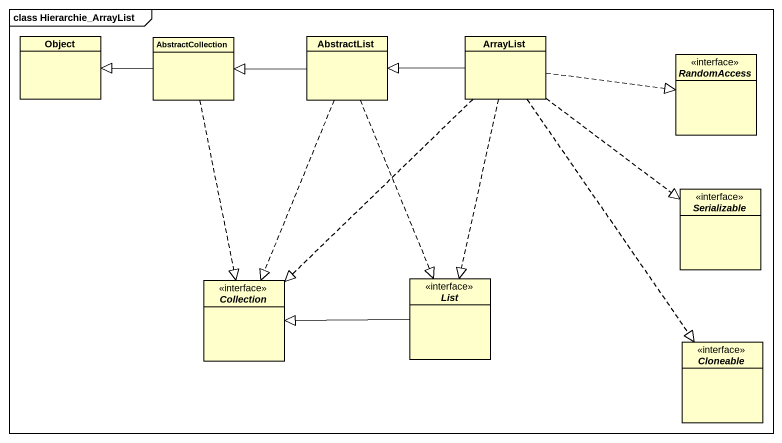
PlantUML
@startuml
mainframe class Hierarchie_ArrayList
hide circle
hide empty members
class "Object" as Object_
class AbstractCollection
class AbstractList
class ArrayList
interface RandomAccess <<interface>>
interface Serializable <<interface>>
interface Collection <<interface>>
interface List <<interface>>
interface Cloneable <<interface>>
AbstractCollection -left-|> Object_
AbstractCollection ..|> Collection
AbstractList -left-|> AbstractCollection
AbstractList ..|> Collection
AbstractList ..|> List
ArrayList -left-|> AbstractList
ArrayList .right.|> RandomAccess
ArrayList ..|> Serializable
ArrayList ..|> Collection
ArrayList ..|> List
ArrayList ..|> Cloneable
List -left-|> Collection
@enduml
